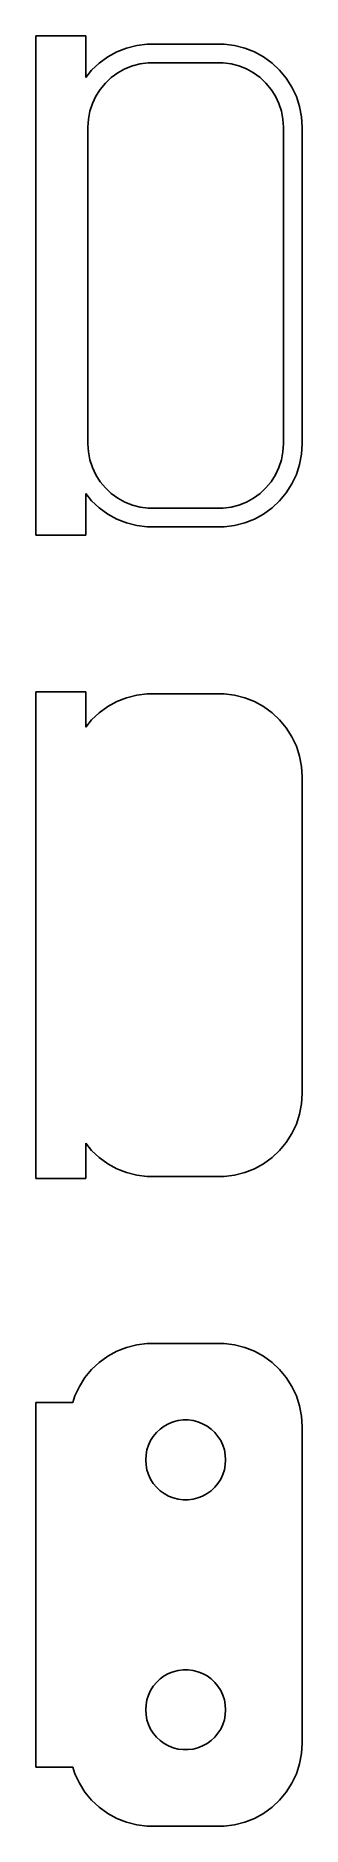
# Model space of a CAD drawing. Header units: metres. Extents: x -9 to 7, y 64 to 171.
import ezdxf

# ---------------------------------------------------------------- set-up
doc = ezdxf.new("R2010")
doc.units = ezdxf.units.M

msp = doc.modelspace()

# ---------------------------------------------------------------- linework, layer by layer
for p, q in [((-6, 170.99), (-9, 170.99)), ((-9, 170.99), (-9, 141.01)), ((-6, 168.493), (-6, 170.99)), ((-4.12889, 170.024), (-4.67912, 169.722)), ((-3.54507, 170.255), (-4.12889, 170.024)), ((-2.9369, 170.411), (-3.54507, 170.255)), ((-2.31395, 170.49), (-2.9369, 170.411)), ((2.31395, 170.49), (-2.31395, 170.49)), ((2.9369, 170.411), (2.31395, 170.49)), ((3.54507, 170.255), (2.9369, 170.411)), ((4.12889, 170.024), (3.54507, 170.255)), ((4.67912, 169.722), (4.12889, 170.024)), ((-5.64484, 168.923), (-6, 168.493)), ((-5.18712, 169.353), (-5.64484, 168.923)), ((-4.67912, 169.722), (-5.18712, 169.353)), ((-4.46851, 168.484), (-4.07506, 168.77)), ((-4.07506, 168.77), (-3.64888, 169.004)), ((-3.64888, 169.004), (-3.1967, 169.183)), ((-3.1967, 169.183), (-2.72565, 169.304)), ((-2.72565, 169.304), (-2.24316, 169.365)), ((-2.24316, 169.365), (2.24316, 169.365)), ((2.24316, 169.365), (2.72565, 169.304)), ((2.72565, 169.304), (3.1967, 169.183)), ((3.1967, 169.183), (3.64888, 169.004)), ((3.64888, 169.004), (4.07506, 168.77)), ((4.07506, 168.77), (4.46851, 168.484)), ((5.18712, 169.353), (4.67912, 169.722)), ((5.64484, 168.923), (5.18712, 169.353)), ((6.04507, 168.439), (5.64484, 168.923)), ((-5.3936, 167.366), (-5.13301, 167.776)), ((-5.13301, 167.776), (-4.82301, 168.151)), ((-4.82301, 168.151), (-4.46851, 168.484)), ((4.46851, 168.484), (4.82301, 168.151)), ((4.82301, 168.151), (5.13301, 167.776)), ((5.13301, 167.776), (5.3936, 167.366)), ((6.38153, 167.909), (6.04507, 168.439)), ((6.64888, 167.341), (6.38153, 167.909)), ((-5.75096, 166.463), (-5.60068, 166.926)), ((-5.60068, 166.926), (-5.3936, 167.366)), ((5.3936, 167.366), (5.60068, 166.926)), ((5.60068, 166.926), (5.75096, 166.463)), ((6.84291, 166.743), (6.64888, 167.341)), ((6.96057, 166.127), (6.84291, 166.743)), ((-5.87262, 165.5), (-5.84209, 165.985)), ((-5.84209, 165.985), (-5.75096, 166.463)), ((5.75096, 166.463), (5.84209, 165.985)), ((5.84209, 165.985), (5.87262, 165.5)), ((7, 165.5), (6.96057, 166.127)), ((-5.87262, 146.5), (-5.87262, 165.5)), ((5.87262, 165.5), (5.87262, 146.5)), ((7, 146.5), (7, 165.5)), ((-5.84209, 146.015), (-5.87262, 146.5)), ((5.87262, 146.5), (5.84209, 146.015)), ((6.96057, 145.873), (7, 146.5)), ((-5.75096, 145.537), (-5.84209, 146.015)), ((-5.60068, 145.074), (-5.75096, 145.537)), ((5.75096, 145.537), (5.60068, 145.074)), ((5.84209, 146.015), (5.75096, 145.537)), ((6.64888, 144.659), (6.84291, 145.257)), ((6.84291, 145.257), (6.96057, 145.873)), ((-5.3936, 144.634), (-5.60068, 145.074)), ((-5.13301, 144.224), (-5.3936, 144.634)), ((-4.82301, 143.849), (-5.13301, 144.224)), ((5.13301, 144.224), (4.82301, 143.849)), ((5.3936, 144.634), (5.13301, 144.224)), ((5.60068, 145.074), (5.3936, 144.634)), ((6.04507, 143.561), (6.38153, 144.091)), ((6.38153, 144.091), (6.64888, 144.659)), ((-6, 143.507), (-5.64484, 143.077)), ((-6, 141.01), (-6, 143.507)), ((-5.64484, 143.077), (-5.18712, 142.647)), ((-4.46851, 143.516), (-4.82301, 143.849)), ((-4.07506, 143.23), (-4.46851, 143.516)), ((-3.64888, 142.996), (-4.07506, 143.23)), ((-3.1967, 142.817), (-3.64888, 142.996)), ((3.64888, 142.996), (3.1967, 142.817)), ((4.07506, 143.23), (3.64888, 142.996)), ((4.46851, 143.516), (4.07506, 143.23)), ((4.82301, 143.849), (4.46851, 143.516)), ((5.18712, 142.647), (5.64484, 143.077)), ((5.64484, 143.077), (6.04507, 143.561)), ((-5.18712, 142.647), (-4.67912, 142.278)), ((-4.67912, 142.278), (-4.12889, 141.976)), ((-4.12889, 141.976), (-3.54507, 141.745)), ((-2.72565, 142.696), (-3.1967, 142.817)), ((-2.24316, 142.635), (-2.72565, 142.696)), ((2.24316, 142.635), (-2.24316, 142.635)), ((2.72565, 142.696), (2.24316, 142.635)), ((3.1967, 142.817), (2.72565, 142.696)), ((3.54507, 141.745), (4.12889, 141.976)), ((4.12889, 141.976), (4.67912, 142.278)), ((4.67912, 142.278), (5.18712, 142.647)), ((-9, 141.01), (-6, 141.01)), ((-3.54507, 141.745), (-2.9369, 141.589)), ((-2.9369, 141.589), (-2.31395, 141.51)), ((-2.31395, 141.51), (2.31395, 141.51)), ((2.31395, 141.51), (2.9369, 141.589)), ((2.9369, 141.589), (3.54507, 141.745)), ((-6, 131.615), (-9, 131.615)), ((-9, 131.615), (-9, 102.385)), ((-6, 129.493), (-6, 131.615)), ((-3.54507, 131.255), (-4.12889, 131.024)), ((-2.9369, 131.411), (-3.54507, 131.255)), ((-2.31395, 131.49), (-2.9369, 131.411)), ((2.31395, 131.49), (-2.31395, 131.49)), ((2.9369, 131.411), (2.31395, 131.49)), ((3.54507, 131.255), (2.9369, 131.411)), ((4.12889, 131.024), (3.54507, 131.255)), ((-5.18712, 130.353), (-5.64484, 129.923)), ((-4.67912, 130.722), (-5.18712, 130.353)), ((-4.12889, 131.024), (-4.67912, 130.722)), ((4.67912, 130.722), (4.12889, 131.024)), ((5.18712, 130.353), (4.67912, 130.722)), ((5.64484, 129.923), (5.18712, 130.353)), ((-5.64484, 129.923), (-6, 129.493)), ((6.04507, 129.439), (5.64484, 129.923)), ((6.38153, 128.909), (6.04507, 129.439)), ((6.64888, 128.341), (6.38153, 128.909)), ((6.84291, 127.743), (6.64888, 128.341)), ((6.96057, 127.127), (6.84291, 127.743)), ((7, 126.5), (6.96057, 127.127)), ((7, 107.5), (7, 126.5)), ((6.96057, 106.873), (7, 107.5)), ((6.84291, 106.257), (6.96057, 106.873)), ((6.38153, 105.091), (6.64888, 105.659)), ((6.64888, 105.659), (6.84291, 106.257)), ((-6, 104.507), (-5.64484, 104.077)), ((-6, 102.385), (-6, 104.507)), ((5.64484, 104.077), (6.04507, 104.561)), ((6.04507, 104.561), (6.38153, 105.091)), ((-5.64484, 104.077), (-5.18712, 103.647)), ((-5.18712, 103.647), (-4.67912, 103.278)), ((-4.67912, 103.278), (-4.12889, 102.976)), ((4.12889, 102.976), (4.67912, 103.278)), ((4.67912, 103.278), (5.18712, 103.647)), ((5.18712, 103.647), (5.64484, 104.077)), ((-9, 102.385), (-6, 102.385)), ((-4.12889, 102.976), (-3.54507, 102.745)), ((-3.54507, 102.745), (-2.9369, 102.589)), ((-2.9369, 102.589), (-2.31395, 102.51)), ((-2.31395, 102.51), (2.31395, 102.51)), ((2.31395, 102.51), (2.9369, 102.589)), ((2.9369, 102.589), (3.54507, 102.745)), ((3.54507, 102.745), (4.12889, 102.976)), ((-2.31395, 92.4901), (-2.9369, 92.4114)), ((2.31395, 92.4901), (-2.31395, 92.4901)), ((2.9369, 92.4114), (2.31395, 92.4901)), ((-4.67912, 91.7216), (-5.18712, 91.3526)), ((-4.12889, 92.0241), (-4.67912, 91.7216)), ((-3.54507, 92.2553), (-4.12889, 92.0241)), ((-2.9369, 92.4114), (-3.54507, 92.2553)), ((3.54507, 92.2553), (2.9369, 92.4114)), ((4.12889, 92.0241), (3.54507, 92.2553)), ((4.67912, 91.7216), (4.12889, 92.0241)), ((5.18712, 91.3526), (4.67912, 91.7216)), ((-6.04507, 90.4389), (-6.38153, 89.9088)), ((-5.64484, 90.9227), (-6.04507, 90.4389)), ((-5.18712, 91.3526), (-5.64484, 90.9227)), ((5.64484, 90.9227), (5.18712, 91.3526)), ((6.04507, 90.4389), (5.64484, 90.9227)), ((6.38153, 89.9088), (6.04507, 90.4389)), ((-6.64888, 89.3406), (-6.77768, 88.9442)), ((-6.38153, 89.9088), (-6.64888, 89.3406)), ((6.64888, 89.3406), (6.38153, 89.9088)), ((6.84291, 88.7434), (6.64888, 89.3406)), ((-6.77768, 88.9442), (-9, 88.9442)), ((-9, 88.9442), (-9, 67.0558)), ((6.96057, 88.1267), (6.84291, 88.7434)), ((-1.94164, 86.9107), (-1.74951, 87.1429)), ((-1.74951, 87.1429), (-1.52982, 87.3492)), ((-1.52982, 87.3492), (-1.28598, 87.5264)), ((-1.28598, 87.5264), (-1.02187, 87.6716)), ((-1.02187, 87.6716), (-0.741638, 87.7825)), ((-0.741638, 87.7825), (-0.449707, 87.8575)), ((-0.449707, 87.8575), (-0.150696, 87.8953)), ((-0.150696, 87.8953), (0.150696, 87.8953)), ((0.150696, 87.8953), (0.449707, 87.8575)), ((0.449707, 87.8575), (0.741638, 87.7825)), ((0.741638, 87.7825), (1.02187, 87.6716)), ((1.02187, 87.6716), (1.28598, 87.5264)), ((1.28598, 87.5264), (1.52982, 87.3492)), ((1.52982, 87.3492), (1.74951, 87.1429)), ((1.74951, 87.1429), (1.94164, 86.9107)), ((7, 87.5), (6.96057, 88.1267)), ((7, 68.5), (7, 87.5)), ((-2.38107, 85.8008), (-2.32458, 86.0968)), ((-2.32458, 86.0968), (-2.23146, 86.3835)), ((-2.23146, 86.3835), (-2.10313, 86.6562)), ((-2.10313, 86.6562), (-1.94164, 86.9107)), ((1.94164, 86.9107), (2.10313, 86.6562)), ((2.10313, 86.6562), (2.23146, 86.3835)), ((2.23146, 86.3835), (2.32458, 86.0968)), ((2.32458, 86.0968), (2.38107, 85.8008)), ((-2.39999, 85.5), (-2.38107, 85.8008)), ((-2.38107, 85.1992), (-2.39999, 85.5)), ((-2.32458, 84.9031), (-2.38107, 85.1992)), ((2.38107, 85.1992), (2.32458, 84.9031)), ((2.38107, 85.8008), (2.39999, 85.5)), ((2.39999, 85.5), (2.38107, 85.1992)), ((-2.23146, 84.6165), (-2.32458, 84.9031)), ((-2.10313, 84.3438), (-2.23146, 84.6165)), ((-1.94164, 84.0893), (-2.10313, 84.3438)), ((-1.74951, 83.8571), (-1.94164, 84.0893)), ((-1.52982, 83.6508), (-1.74951, 83.8571)), ((1.74951, 83.8571), (1.52982, 83.6508)), ((1.94164, 84.0893), (1.74951, 83.8571)), ((2.10313, 84.3438), (1.94164, 84.0893)), ((2.23146, 84.6165), (2.10313, 84.3438)), ((2.32458, 84.9031), (2.23146, 84.6165)), ((-1.28598, 83.4736), (-1.52982, 83.6508)), ((-1.02187, 83.3284), (-1.28598, 83.4736)), ((-0.741638, 83.2175), (-1.02187, 83.3284)), ((-0.449707, 83.1425), (-0.741638, 83.2175)), ((-0.150696, 83.1047), (-0.449707, 83.1425)), ((0.150696, 83.1047), (-0.150696, 83.1047)), ((0.449707, 83.1425), (0.150696, 83.1047)), ((0.741638, 83.2175), (0.449707, 83.1425)), ((1.02187, 83.3284), (0.741638, 83.2175)), ((1.28598, 83.4736), (1.02187, 83.3284)), ((1.52982, 83.6508), (1.28598, 83.4736)), ((-1.94164, 71.9107), (-1.74951, 72.1429)), ((-1.74951, 72.1429), (-1.52982, 72.3492)), ((-1.52982, 72.3492), (-1.28598, 72.5264)), ((-1.28598, 72.5264), (-1.02187, 72.6716)), ((-1.02187, 72.6716), (-0.741638, 72.7825)), ((-0.741638, 72.7825), (-0.449707, 72.8575)), ((-0.449707, 72.8575), (-0.150696, 72.8953)), ((-0.150696, 72.8953), (0.150696, 72.8953)), ((0.150696, 72.8953), (0.449707, 72.8575)), ((0.449707, 72.8575), (0.741638, 72.7825)), ((0.741638, 72.7825), (1.02187, 72.6716)), ((1.02187, 72.6716), (1.28598, 72.5264)), ((1.28598, 72.5264), (1.52982, 72.3492)), ((1.52982, 72.3492), (1.74951, 72.1429)), ((1.74951, 72.1429), (1.94164, 71.9107)), ((-2.38107, 70.8008), (-2.32458, 71.0969)), ((-2.32458, 71.0969), (-2.23146, 71.3835)), ((-2.23146, 71.3835), (-2.10313, 71.6562)), ((-2.10313, 71.6562), (-1.94164, 71.9107)), ((1.94164, 71.9107), (2.10313, 71.6562)), ((2.10313, 71.6562), (2.23146, 71.3835)), ((2.23146, 71.3835), (2.32458, 71.0969)), ((2.32458, 71.0969), (2.38107, 70.8008)), ((-2.39999, 70.5), (-2.38107, 70.8008)), ((-2.38107, 70.1992), (-2.39999, 70.5)), ((-2.32458, 69.9032), (-2.38107, 70.1992)), ((-2.23146, 69.6165), (-2.32458, 69.9032)), ((2.32458, 69.9032), (2.23146, 69.6165)), ((2.38107, 70.1992), (2.32458, 69.9032)), ((2.38107, 70.8008), (2.39999, 70.5)), ((2.39999, 70.5), (2.38107, 70.1992)), ((-2.10313, 69.3438), (-2.23146, 69.6165)), ((-1.94164, 69.0893), (-2.10313, 69.3438)), ((-1.74951, 68.8571), (-1.94164, 69.0893)), ((-1.52982, 68.6508), (-1.74951, 68.8571)), ((1.74951, 68.8571), (1.52982, 68.6508)), ((1.94164, 69.0893), (1.74951, 68.8571)), ((2.10313, 69.3438), (1.94164, 69.0893)), ((2.23146, 69.6165), (2.10313, 69.3438)), ((-1.28598, 68.4736), (-1.52982, 68.6508)), ((-1.02187, 68.3284), (-1.28598, 68.4736)), ((-0.741638, 68.2175), (-1.02187, 68.3284)), ((-0.449707, 68.1425), (-0.741638, 68.2175)), ((-0.150696, 68.1047), (-0.449707, 68.1425)), ((0.150696, 68.1047), (-0.150696, 68.1047)), ((0.449707, 68.1425), (0.150696, 68.1047)), ((0.741638, 68.2175), (0.449707, 68.1425)), ((1.02187, 68.3284), (0.741638, 68.2175)), ((1.28598, 68.4736), (1.02187, 68.3284)), ((1.52982, 68.6508), (1.28598, 68.4736)), ((6.84291, 67.2566), (6.96057, 67.8733)), ((6.96057, 67.8733), (7, 68.5)), ((-9, 67.0558), (-6.77768, 67.0558)), ((-6.77768, 67.0558), (-6.64888, 66.6594)), ((-6.64888, 66.6594), (-6.38153, 66.0912)), ((6.38153, 66.0912), (6.64888, 66.6594)), ((6.64888, 66.6594), (6.84291, 67.2566)), ((-6.38153, 66.0912), (-6.04507, 65.5611)), ((6.04507, 65.5611), (6.38153, 66.0912)), ((-6.04507, 65.5611), (-5.64484, 65.0773)), ((-5.64484, 65.0773), (-5.18712, 64.6474)), ((-5.18712, 64.6474), (-4.67912, 64.2784)), ((4.67912, 64.2784), (5.18712, 64.6474)), ((5.18712, 64.6474), (5.64484, 65.0773)), ((5.64484, 65.0773), (6.04507, 65.5611)), ((-4.67912, 64.2784), (-4.12889, 63.9759)), ((-4.12889, 63.9759), (-3.54507, 63.7447)), ((-3.54507, 63.7447), (-2.9369, 63.5886)), ((-2.9369, 63.5886), (-2.31395, 63.5099)), ((-2.31395, 63.5099), (2.31395, 63.5099)), ((2.31395, 63.5099), (2.9369, 63.5886)), ((2.9369, 63.5886), (3.54507, 63.7447)), ((3.54507, 63.7447), (4.12889, 63.9759)), ((4.12889, 63.9759), (4.67912, 64.2784))]:
    msp.add_line(p, q)

doc.saveas('drawing.dxf')
